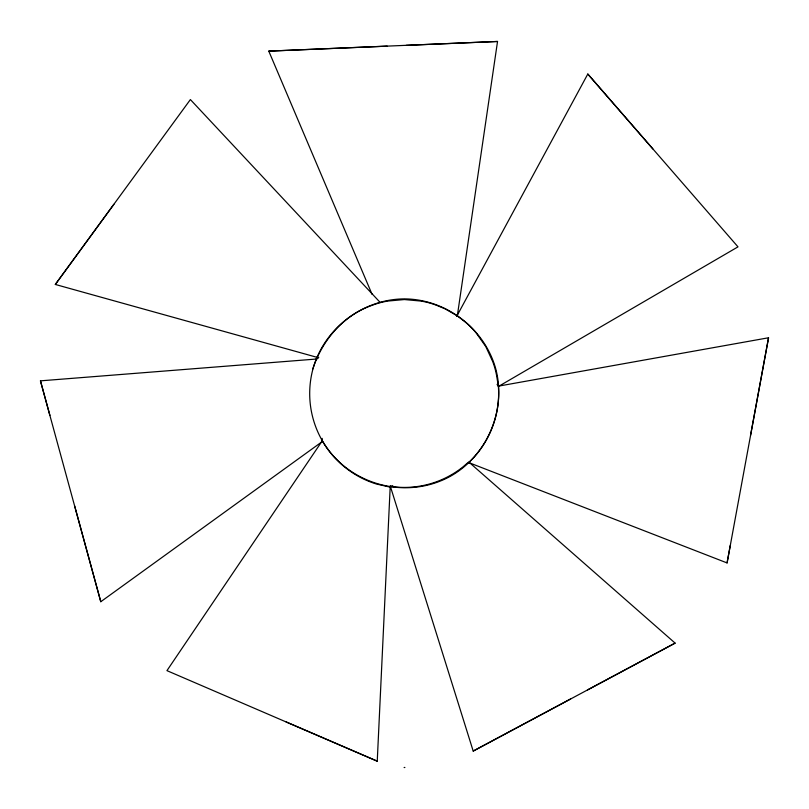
<?xml version="1.0" encoding="UTF-8"?>
<svg xmlns="http://www.w3.org/2000/svg" width="809" height="809" viewBox="0 0 809 809"><rect width="100%" height="100%" fill="white"/><g stroke="black" fill="none" stroke-linecap="round" stroke-linejoin="round"><path stroke-width="1.21" d="M322.245 440.844L166.947 670.641L377.247 761.178L390.241 485.875M456.65 316.43L587.809 74.034L737.99 246.856L498.374 386.51L496.888 377.247A78.331 78.331 0 0 0 492.651 361.421L485.774 346.555L476.329 333.166A78.331 78.331 0 0 0 464.75 321.588L457.318 315.884L497.535 41.461L268.78 51.129L372.089 294.385M322.204 438.377L322.376 440.895C348.153 485.218 407.21 501.044 451.695 475.54C487.827 454.415 506.414 409.536 495.806 369.056C484.753 328.687 446.214 299.118 404.358 298.885C362.513 299.118 323.974 328.687 312.921 369.056A94.673 94.673 0 0 0 334.966 457.945L339.972 462.95A94.673 94.673 0 0 0 376.458 484.025L390.251 487.17L390.373 486.381A93.874 93.874 0 0 0 462.89 466.955L468.219 462.374L727.069 562.933L730.284 545.478M727.069 562.933L768.55 337.768L498.506 386.126M312.79 369.005C322.073 340.417 343.35 315.176 372.241 305.266A78.362 78.362 0 0 1 388.047 301.039L404.358 299.552L420.68 301.039A78.331 78.331 0 0 1 436.496 305.276L445.152 308.856L457.318 315.884M318.392 357.709L55.315 284.455L190.388 99.568L379.856 302.111M468.482 462.667C489.283 443.504 500.589 414.704 498.374 386.51L497.09 384.366M322.083 441.714L100.781 601.724L40.45 380.847L316.936 358.994L318.776 357.285M392.749 485.612L390.373 486.381L473.204 751.076L570.588 698.986M473.204 751.076L675.111 643.115L468.927 462.131M404.116 767.539L404.894 767.438M387.198 46.143L367.953 46.962A877.846 1.507 -2.4 0 1 268.78 51.129M406.209 45.344L497.535 41.461M40.45 380.847L49.885 415.361M315.975 359.641A94.673 94.673 0 0 1 316.895 357.325M286.083 721.911A877.846 1.507 23.3 0 1 377.247 761.178M74.64 505.959A877.846 1.507 74.8 0 1 100.781 601.714M113.887 204.313A877.846 1.507 -53.8 0 1 55.315 284.444M652.903 148.967A877.846 1.507 49.1 0 1 587.809 74.044M750.55 435.384A877.846 1.507 -79.5 0 1 768.55 337.768M587.567 689.905A877.846 1.507 -28.1 0 1 675.111 643.115"/></g></svg>
